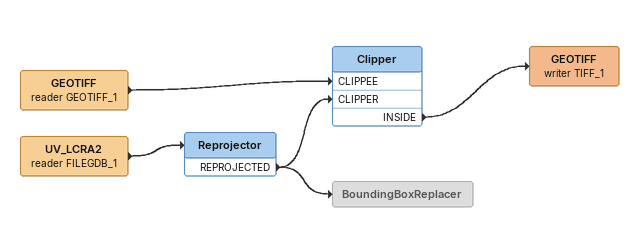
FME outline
GEOTIFF (reader GEOTIFF_1)
    -> Clipper [CLIPPEE]
UV_LCRA2 (reader FILEGDB_1)
    -> Reprojector
Reprojector
    REPROJECTED -> BoundingBoxReplacer
    REPROJECTED -> Clipper [CLIPPER]
Clipper
    INSIDE -> GEOTIFF (writer TIFF_1)
GEOTIFF (writer TIFF_1)
BoundingBoxReplacer [off]
